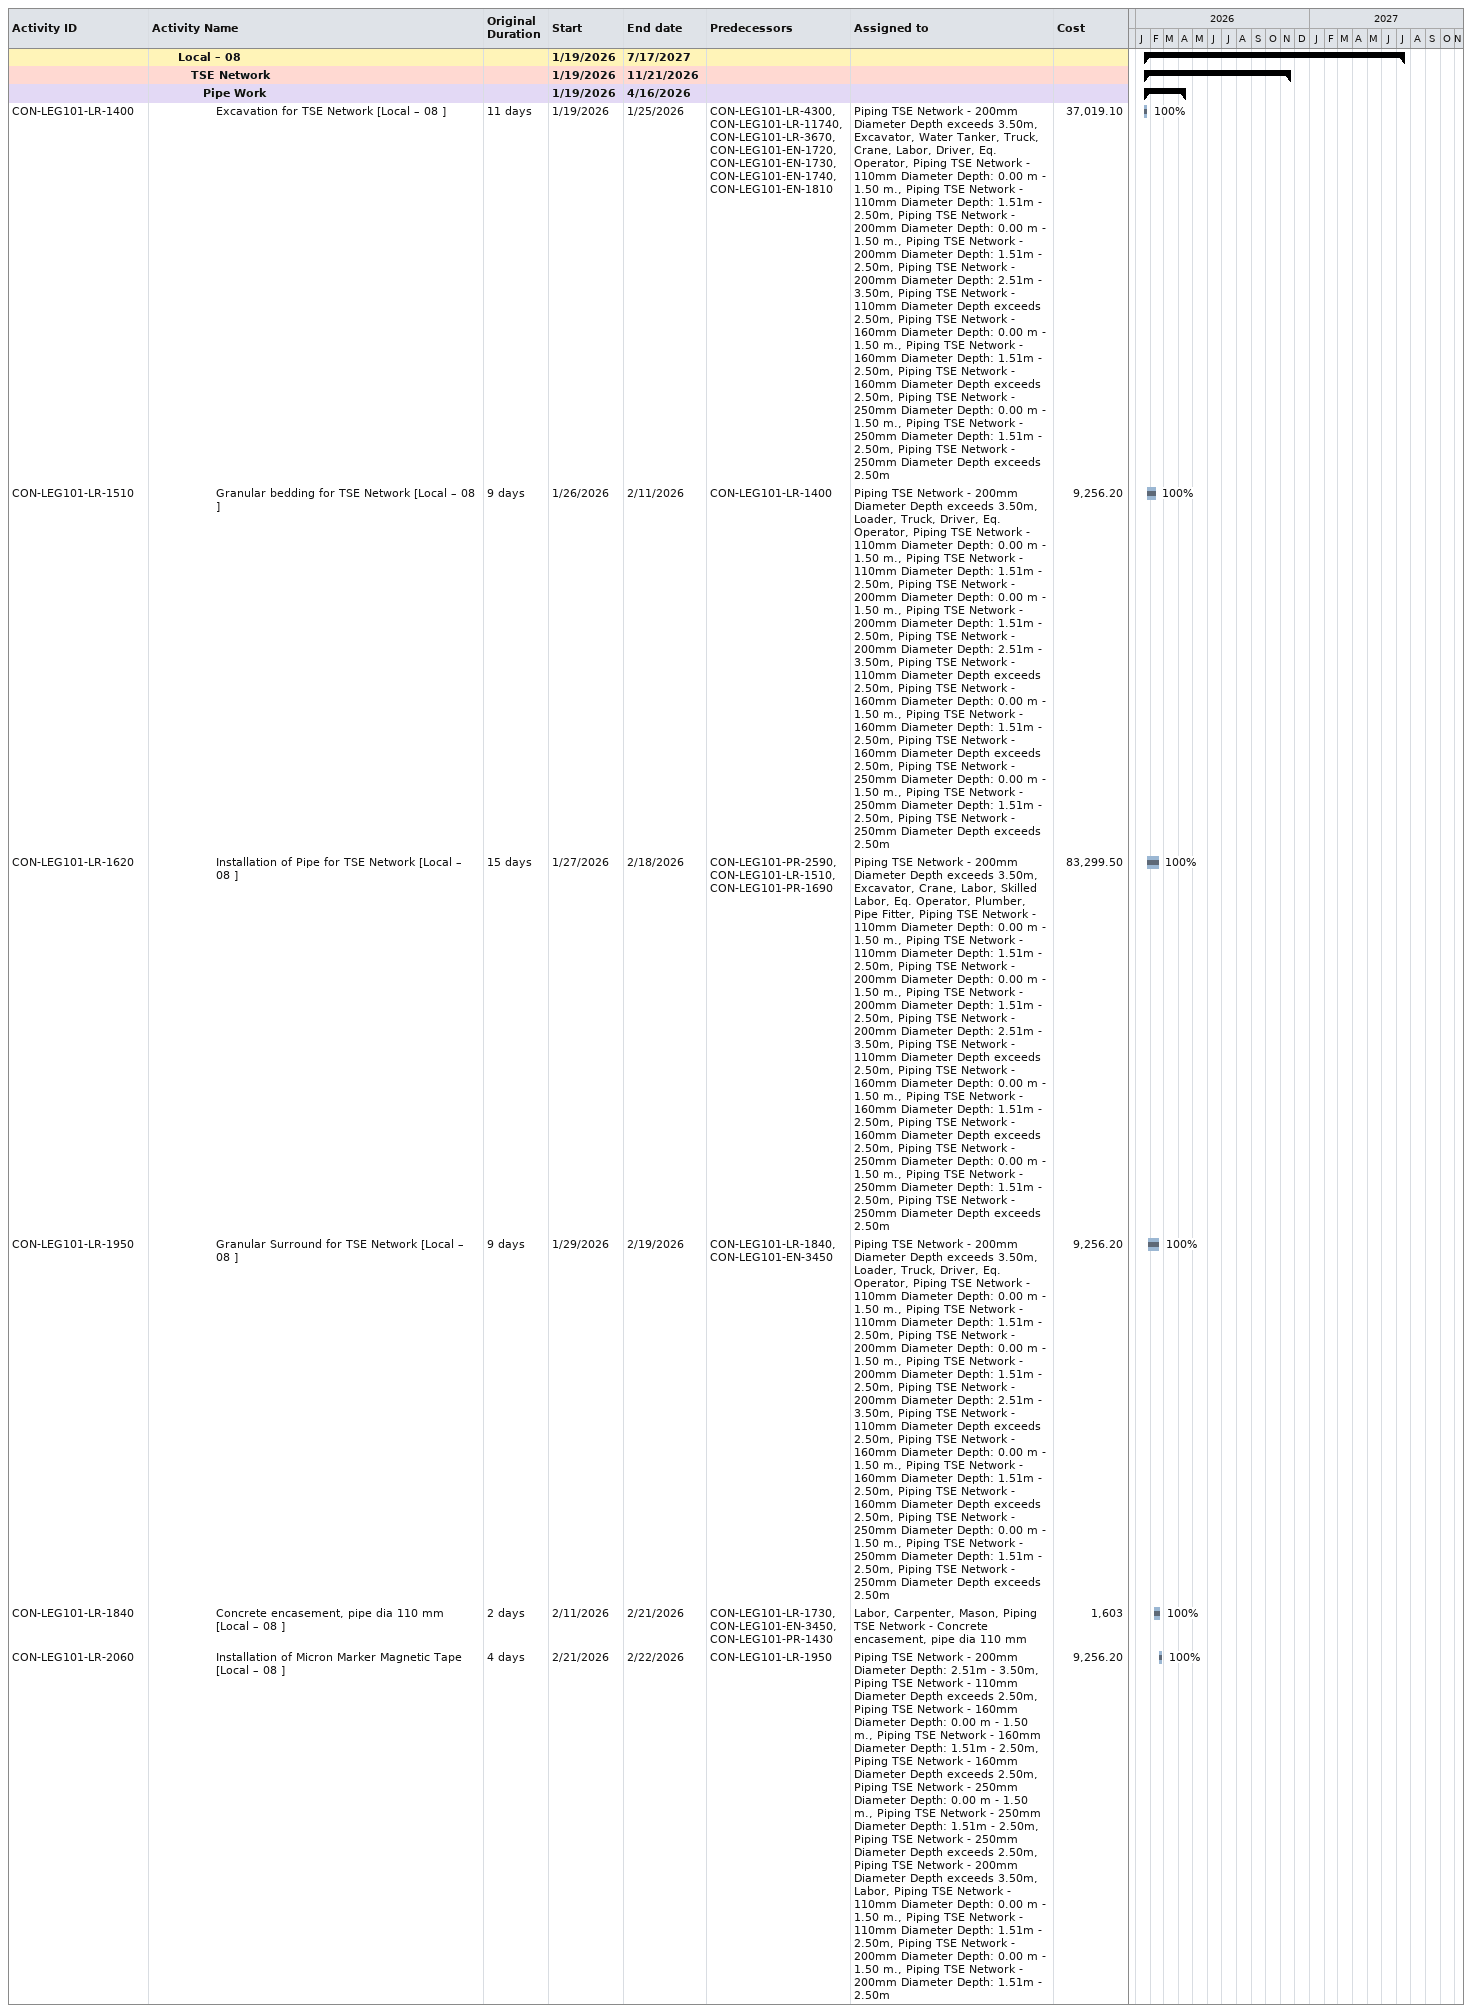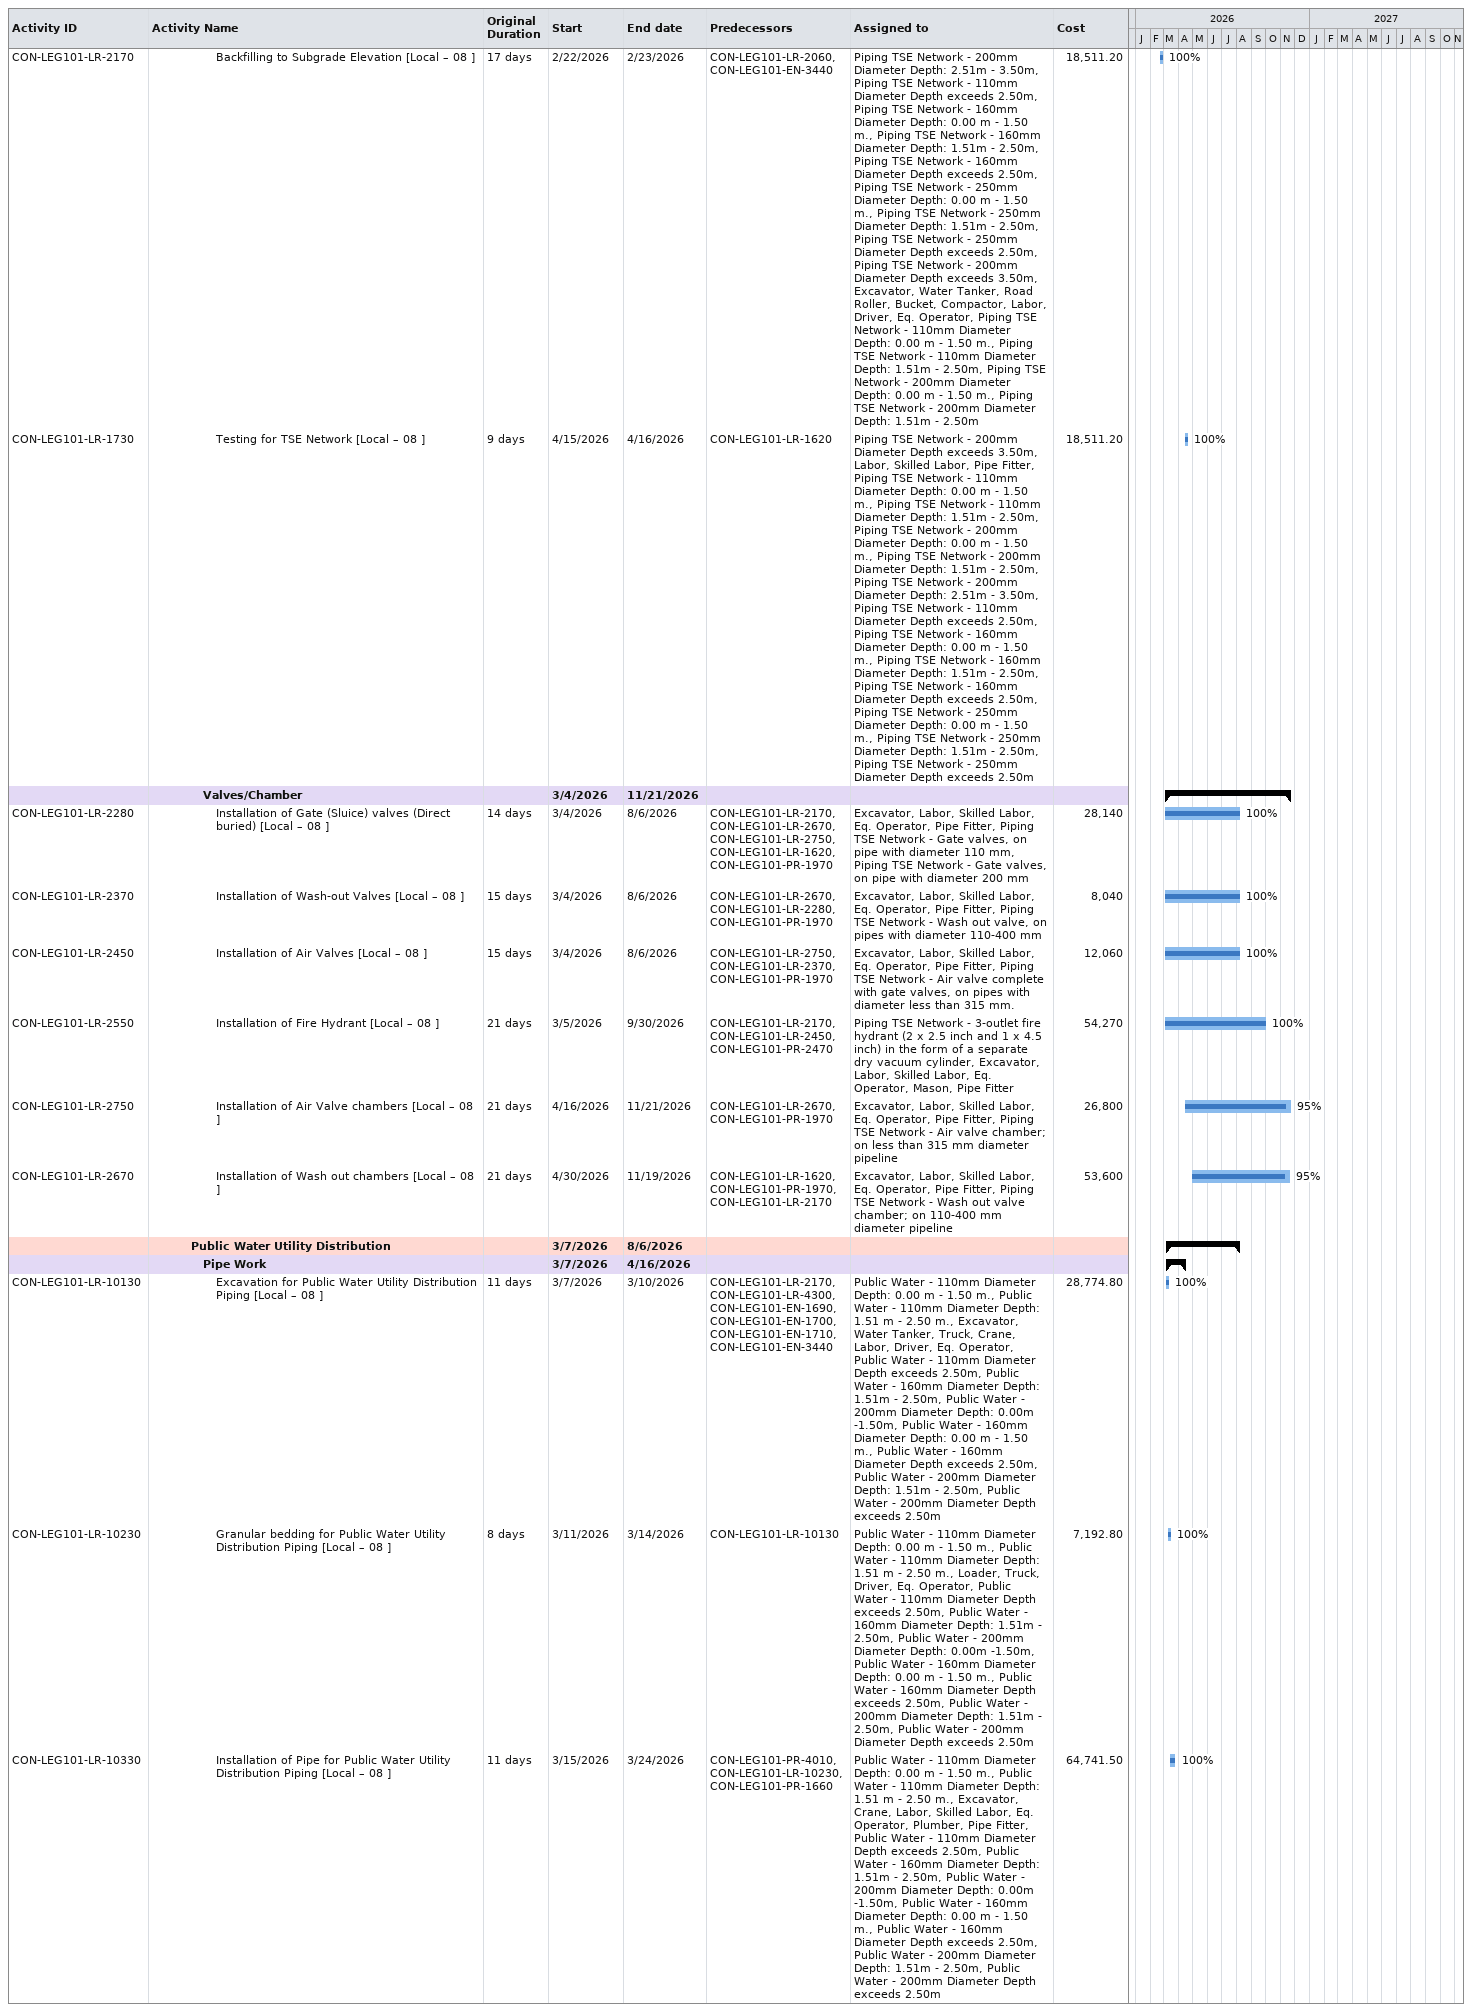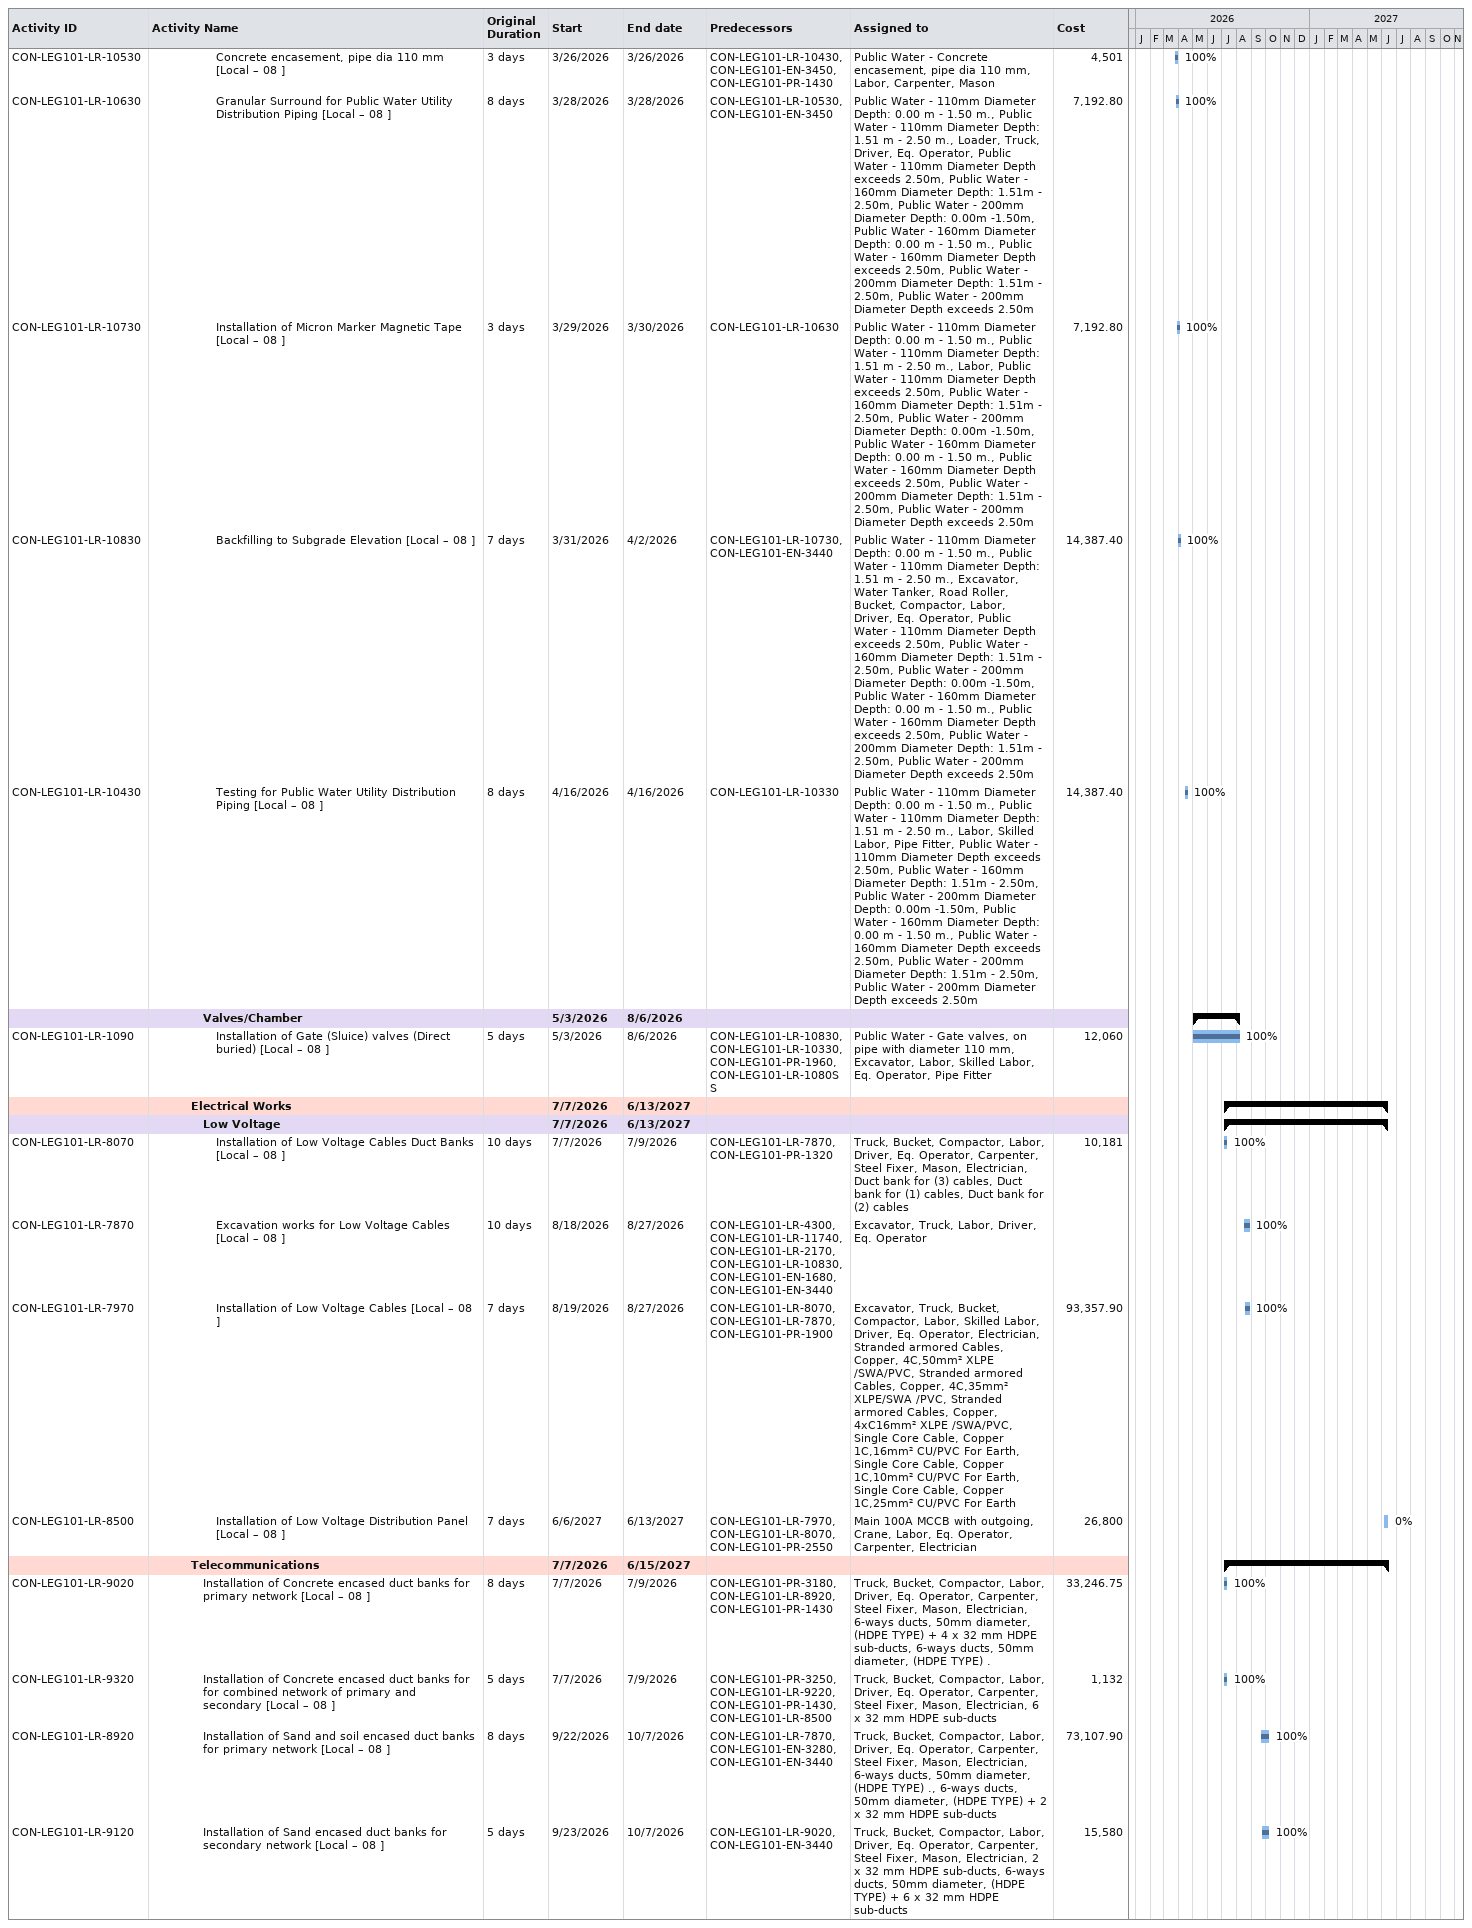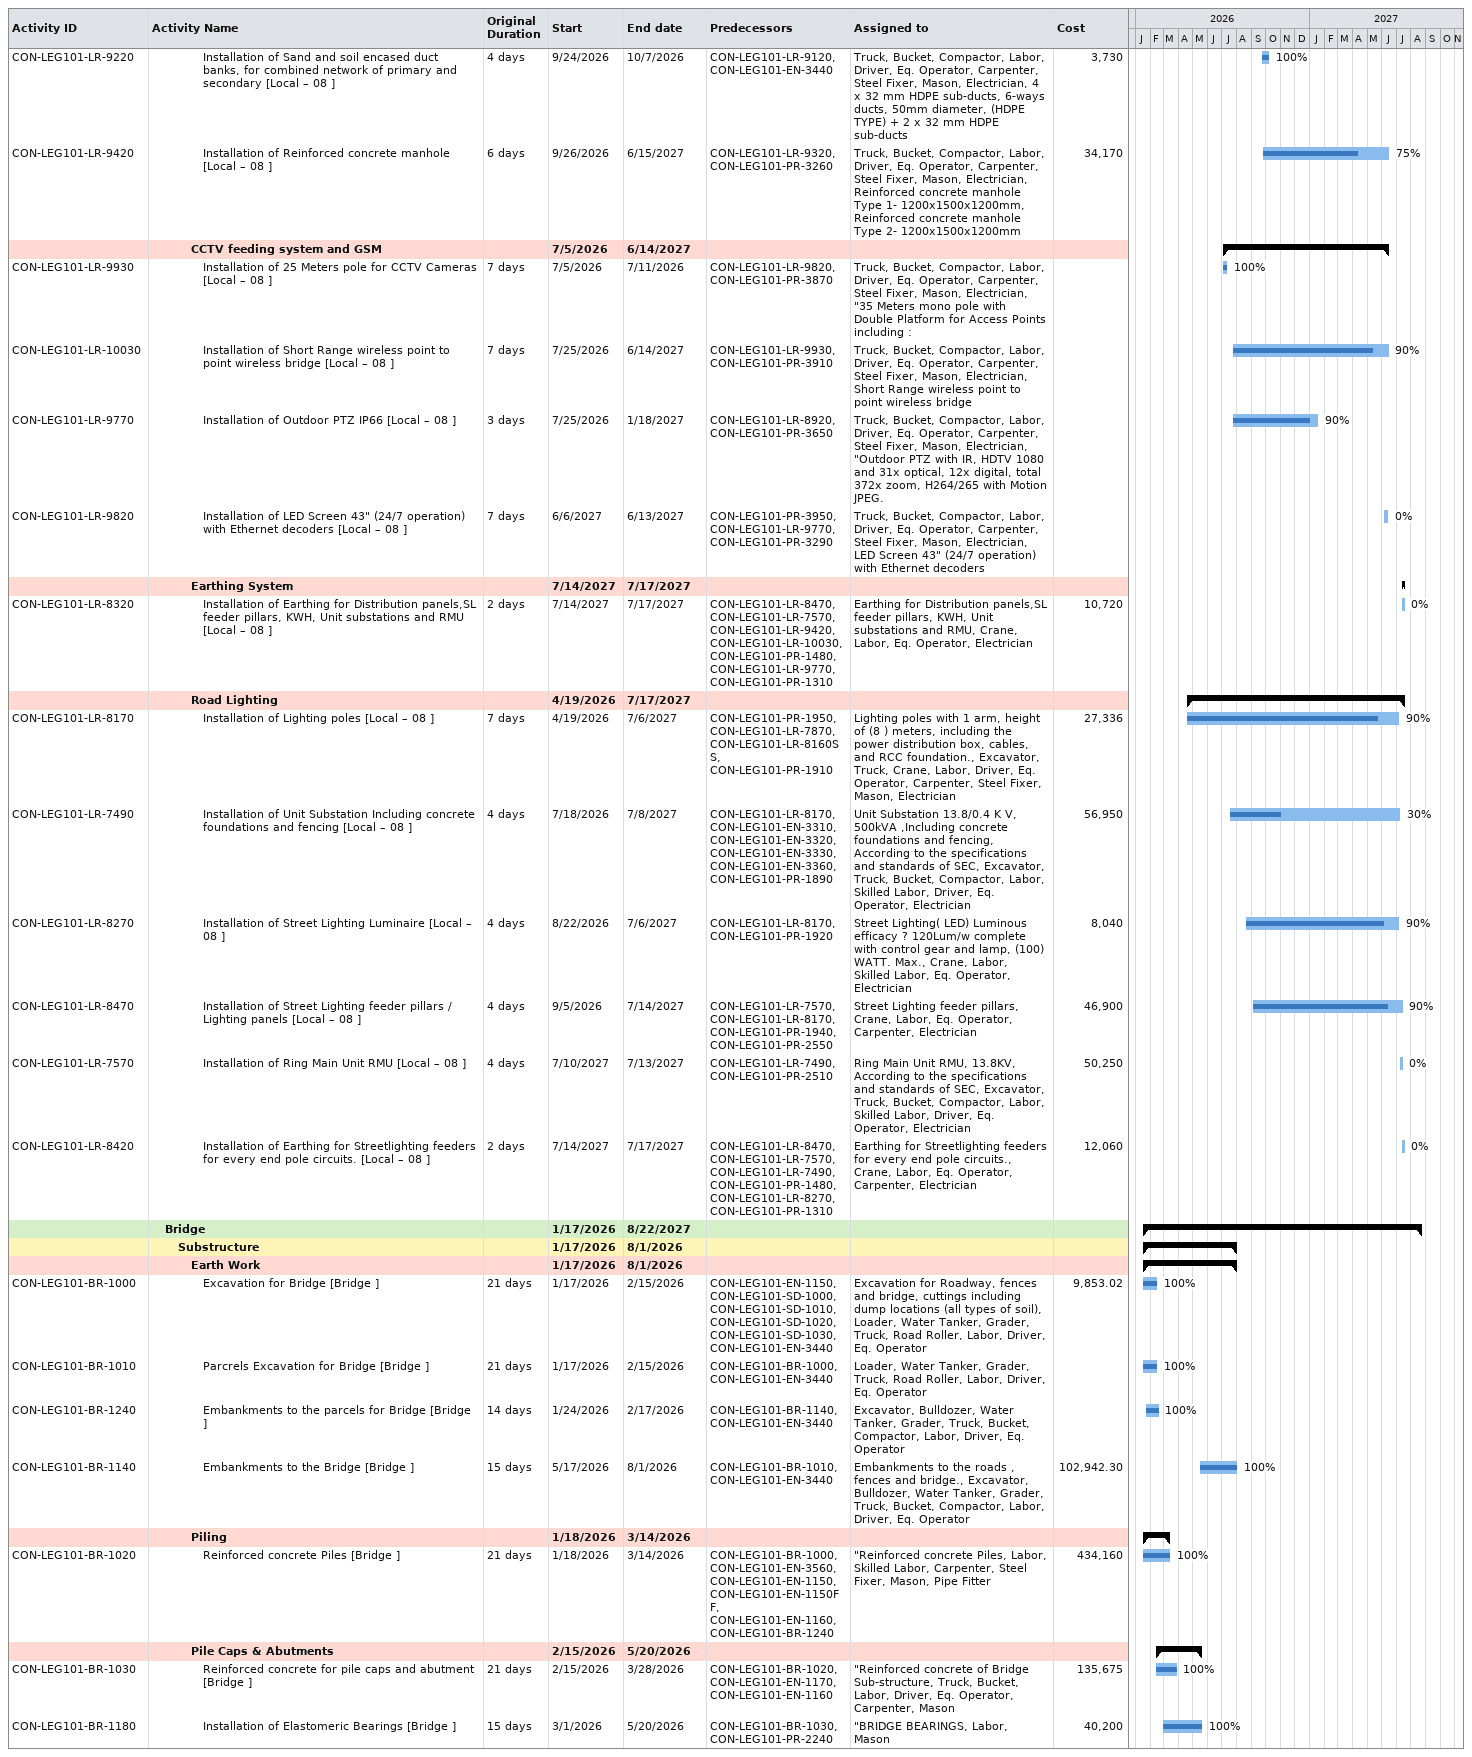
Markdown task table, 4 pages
| ID | Level | Task | Original duration | Start | Finish | Predecessors | Resources | % complete | Cost |
|---|---|---|---|---|---|---|---|---|---|
|  | 3 | **Local – 08** |  | 2026-01-19 | 2027-07-17 |  |  |  |  |
|  | 4 | **TSE Network** |  | 2026-01-19 | 2026-11-21 |  |  |  |  |
|  | 5 | **Pipe Work** |  | 2026-01-19 | 2026-04-16 |  |  |  |  |
| CON-LEG101-LR-1400 | 6 | Excavation for TSE Network [Local – 08 ] | 11d | 2026-01-19 | 2026-01-25 | CON-LEG101-LR-4300, CON-LEG101-LR-11740, CON-LEG101-LR-3670, CON-LEG101-EN-1720, CON-LEG101-EN-1730, CON-LEG101-EN-1740, CON-LEG101-EN-1810 | Piping TSE Network - 200mm Diameter Depth exceeds 3.50m, Excavator, Water Tanker, Truck, Crane, Labor, Driver, Eq. Operator, Piping TSE Network - 110mm Diameter Depth: 0.00 m - 1.50 m., Piping TSE Network - 110mm Diameter Depth: 1.51m - 2.50m, Piping TSE Network - 200mm Diameter Depth: 0.00 m - 1.50 m., Piping TSE Network - 200mm Diameter Depth: 1.51m - 2.50m, Piping TSE Network - 200mm Diameter Depth: 2.51m - 3.50m, Piping TSE Network - 110mm Diameter Depth exceeds 2.50m, Piping TSE Network - 160mm Diameter Depth: 0.00 m - 1.50 m., Piping TSE Network - 160mm Diameter Depth: 1.51m - 2.50m, Piping TSE Network - 160mm Diameter Depth exceeds 2.50m, Piping TSE Network - 250mm Diameter Depth: 0.00 m - 1.50 m., Piping TSE Network - 250mm Diameter Depth: 1.51m - 2.50m, Piping TSE Network - 250mm Diameter Depth exceeds 2.50m | 100 | 37019.10 |
| CON-LEG101-LR-1510 | 6 | Granular bedding for TSE Network [Local – 08 ] | 9d | 2026-01-26 | 2026-02-11 | CON-LEG101-LR-1400 | Piping TSE Network - 200mm Diameter Depth exceeds 3.50m, Loader, Truck, Driver, Eq. Operator, Piping TSE Network - 110mm Diameter Depth: 0.00 m - 1.50 m., Piping TSE Network - 110mm Diameter Depth: 1.51m - 2.50m, Piping TSE Network - 200mm Diameter Depth: 0.00 m - 1.50 m., Piping TSE Network - 200mm Diameter Depth: 1.51m - 2.50m, Piping TSE Network - 200mm Diameter Depth: 2.51m - 3.50m, Piping TSE Network - 110mm Diameter Depth exceeds 2.50m, Piping TSE Network - 160mm Diameter Depth: 0.00 m - 1.50 m., Piping TSE Network - 160mm Diameter Depth: 1.51m - 2.50m, Piping TSE Network - 160mm Diameter Depth exceeds 2.50m, Piping TSE Network - 250mm Diameter Depth: 0.00 m - 1.50 m., Piping TSE Network - 250mm Diameter Depth: 1.51m - 2.50m, Piping TSE Network - 250mm Diameter Depth exceeds 2.50m | 100 | 9256.20 |
| CON-LEG101-LR-1620 | 6 | Installation of Pipe for TSE Network [Local – 08 ] | 15d | 2026-01-27 | 2026-02-18 | CON-LEG101-PR-2590, CON-LEG101-LR-1510, CON-LEG101-PR-1690 | Piping TSE Network - 200mm Diameter Depth exceeds 3.50m, Excavator, Crane, Labor, Skilled Labor, Eq. Operator, Plumber, Pipe Fitter, Piping TSE Network - 110mm Diameter Depth: 0.00 m - 1.50 m., Piping TSE Network - 110mm Diameter Depth: 1.51m - 2.50m, Piping TSE Network - 200mm Diameter Depth: 0.00 m - 1.50 m., Piping TSE Network - 200mm Diameter Depth: 1.51m - 2.50m, Piping TSE Network - 200mm Diameter Depth: 2.51m - 3.50m, Piping TSE Network - 110mm Diameter Depth exceeds 2.50m, Piping TSE Network - 160mm Diameter Depth: 0.00 m - 1.50 m., Piping TSE Network - 160mm Diameter Depth: 1.51m - 2.50m, Piping TSE Network - 160mm Diameter Depth exceeds 2.50m, Piping TSE Network - 250mm Diameter Depth: 0.00 m - 1.50 m., Piping TSE Network - 250mm Diameter Depth: 1.51m - 2.50m, Piping TSE Network - 250mm Diameter Depth exceeds 2.50m | 100 | 83299.50 |
| CON-LEG101-LR-1950 | 6 | Granular Surround for TSE Network [Local – 08 ] | 9d | 2026-01-29 | 2026-02-19 | CON-LEG101-LR-1840, CON-LEG101-EN-3450 | Piping TSE Network - 200mm Diameter Depth exceeds 3.50m, Loader, Truck, Driver, Eq. Operator, Piping TSE Network - 110mm Diameter Depth: 0.00 m - 1.50 m., Piping TSE Network - 110mm Diameter Depth: 1.51m - 2.50m, Piping TSE Network - 200mm Diameter Depth: 0.00 m - 1.50 m., Piping TSE Network - 200mm Diameter Depth: 1.51m - 2.50m, Piping TSE Network - 200mm Diameter Depth: 2.51m - 3.50m, Piping TSE Network - 110mm Diameter Depth exceeds 2.50m, Piping TSE Network - 160mm Diameter Depth: 0.00 m - 1.50 m., Piping TSE Network - 160mm Diameter Depth: 1.51m - 2.50m, Piping TSE Network - 160mm Diameter Depth exceeds 2.50m, Piping TSE Network - 250mm Diameter Depth: 0.00 m - 1.50 m., Piping TSE Network - 250mm Diameter Depth: 1.51m - 2.50m, Piping TSE Network - 250mm Diameter Depth exceeds 2.50m | 100 | 9256.20 |
| CON-LEG101-LR-1840 | 6 | Concrete encasement, pipe dia 110 mm [Local – 08 ] | 2d | 2026-02-11 | 2026-02-21 | CON-LEG101-LR-1730, CON-LEG101-EN-3450, CON-LEG101-PR-1430 | Labor, Carpenter, Mason, Piping TSE Network - Concrete encasement, pipe dia 110 mm | 100 | 1603 |
| CON-LEG101-LR-2060 | 6 | Installation of Micron Marker Magnetic Tape [Local – 08 ] | 4d | 2026-02-21 | 2026-02-22 | CON-LEG101-LR-1950 | Piping TSE Network - 200mm Diameter Depth: 2.51m - 3.50m, Piping TSE Network - 110mm Diameter Depth exceeds 2.50m, Piping TSE Network - 160mm Diameter Depth: 0.00 m - 1.50 m., Piping TSE Network - 160mm Diameter Depth: 1.51m - 2.50m, Piping TSE Network - 160mm Diameter Depth exceeds 2.50m, Piping TSE Network - 250mm Diameter Depth: 0.00 m - 1.50 m., Piping TSE Network - 250mm Diameter Depth: 1.51m - 2.50m, Piping TSE Network - 250mm Diameter Depth exceeds 2.50m, Piping TSE Network - 200mm Diameter Depth exceeds 3.50m, Labor, Piping TSE Network - 110mm Diameter Depth: 0.00 m - 1.50 m., Piping TSE Network - 110mm Diameter Depth: 1.51m - 2.50m, Piping TSE Network - 200mm Diameter Depth: 0.00 m - 1.50 m., Piping TSE Network - 200mm Diameter Depth: 1.51m - 2.50m | 100 | 9256.20 |
| CON-LEG101-LR-2170 | 6 | Backfilling to Subgrade Elevation [Local – 08 ] | 17d | 2026-02-22 | 2026-02-23 | CON-LEG101-LR-2060, CON-LEG101-EN-3440 | Piping TSE Network - 200mm Diameter Depth: 2.51m - 3.50m, Piping TSE Network - 110mm Diameter Depth exceeds 2.50m, Piping TSE Network - 160mm Diameter Depth: 0.00 m - 1.50 m., Piping TSE Network - 160mm Diameter Depth: 1.51m - 2.50m, Piping TSE Network - 160mm Diameter Depth exceeds 2.50m, Piping TSE Network - 250mm Diameter Depth: 0.00 m - 1.50 m., Piping TSE Network - 250mm Diameter Depth: 1.51m - 2.50m, Piping TSE Network - 250mm Diameter Depth exceeds 2.50m, Piping TSE Network - 200mm Diameter Depth exceeds 3.50m, Excavator, Water Tanker, Road Roller, Bucket, Compactor, Labor, Driver, Eq. Operator, Piping TSE Network - 110mm Diameter Depth: 0.00 m - 1.50 m., Piping TSE Network - 110mm Diameter Depth: 1.51m - 2.50m, Piping TSE Network - 200mm Diameter Depth: 0.00 m - 1.50 m., Piping TSE Network - 200mm Diameter Depth: 1.51m - 2.50m | 100 | 18511.20 |
| CON-LEG101-LR-1730 | 6 | Testing for TSE Network [Local – 08 ] | 9d | 2026-04-15 | 2026-04-16 | CON-LEG101-LR-1620 | Piping TSE Network - 200mm Diameter Depth exceeds 3.50m, Labor, Skilled Labor, Pipe Fitter, Piping TSE Network - 110mm Diameter Depth: 0.00 m - 1.50 m., Piping TSE Network - 110mm Diameter Depth: 1.51m - 2.50m, Piping TSE Network - 200mm Diameter Depth: 0.00 m - 1.50 m., Piping TSE Network - 200mm Diameter Depth: 1.51m - 2.50m, Piping TSE Network - 200mm Diameter Depth: 2.51m - 3.50m, Piping TSE Network - 110mm Diameter Depth exceeds 2.50m, Piping TSE Network - 160mm Diameter Depth: 0.00 m - 1.50 m., Piping TSE Network - 160mm Diameter Depth: 1.51m - 2.50m, Piping TSE Network - 160mm Diameter Depth exceeds 2.50m, Piping TSE Network - 250mm Diameter Depth: 0.00 m - 1.50 m., Piping TSE Network - 250mm Diameter Depth: 1.51m - 2.50m, Piping TSE Network - 250mm Diameter Depth exceeds 2.50m | 100 | 18511.20 |
|  | 5 | **Valves/Chamber** |  | 2026-03-04 | 2026-11-21 |  |  |  |  |
| CON-LEG101-LR-2280 | 6 | Installation of Gate (Sluice) valves (Direct buried) [Local – 08 ] | 14d | 2026-03-04 | 2026-08-06 | CON-LEG101-LR-2170, CON-LEG101-LR-2670, CON-LEG101-LR-2750, CON-LEG101-LR-1620, CON-LEG101-PR-1970 | Excavator, Labor, Skilled Labor, Eq. Operator, Pipe Fitter, Piping TSE Network - Gate valves, on pipe with diameter 110 mm, Piping TSE Network - Gate valves, on pipe with diameter 200 mm | 100 | 28140 |
| CON-LEG101-LR-2370 | 6 | Installation of Wash-out Valves [Local – 08 ] | 15d | 2026-03-04 | 2026-08-06 | CON-LEG101-LR-2670, CON-LEG101-LR-2280, CON-LEG101-PR-1970 | Excavator, Labor, Skilled Labor, Eq. Operator, Pipe Fitter, Piping TSE Network - Wash out valve, on pipes with diameter 110-400 mm | 100 | 8040 |
| CON-LEG101-LR-2450 | 6 | Installation of Air Valves [Local – 08 ] | 15d | 2026-03-04 | 2026-08-06 | CON-LEG101-LR-2750, CON-LEG101-LR-2370, CON-LEG101-PR-1970 | Excavator, Labor, Skilled Labor, Eq. Operator, Pipe Fitter, Piping TSE Network - Air valve complete with gate valves, on pipes with diameter less than 315 mm. | 100 | 12060 |
| CON-LEG101-LR-2550 | 6 | Installation of Fire Hydrant [Local – 08 ] | 21d | 2026-03-05 | 2026-09-30 | CON-LEG101-LR-2170, CON-LEG101-LR-2450, CON-LEG101-PR-2470 | Piping TSE Network - 3-outlet fire hydrant (2 x 2.5 inch and 1 x 4.5 inch) in the form of a separate dry vacuum cylinder, Excavator, Labor, Skilled Labor, Eq. Operator, Mason, Pipe Fitter | 100 | 54270 |
| CON-LEG101-LR-2750 | 6 | Installation of Air Valve chambers [Local – 08 ] | 21d | 2026-04-16 | 2026-11-21 | CON-LEG101-LR-2670, CON-LEG101-PR-1970 | Excavator, Labor, Skilled Labor, Eq. Operator, Pipe Fitter, Piping TSE Network - Air valve chamber; on less than 315 mm diameter pipeline | 95 | 26800 |
| CON-LEG101-LR-2670 | 6 | Installation of Wash out chambers [Local – 08 ] | 21d | 2026-04-30 | 2026-11-19 | CON-LEG101-LR-1620, CON-LEG101-PR-1970, CON-LEG101-LR-2170 | Excavator, Labor, Skilled Labor, Eq. Operator, Pipe Fitter, Piping TSE Network - Wash out valve chamber; on 110-400 mm diameter pipeline | 95 | 53600 |
|  | 4 | **Public Water Utility Distribution** |  | 2026-03-07 | 2026-08-06 |  |  |  |  |
|  | 5 | **Pipe Work** |  | 2026-03-07 | 2026-04-16 |  |  |  |  |
| CON-LEG101-LR-10130 | 6 | Excavation for Public Water Utility Distribution Piping [Local – 08 ] | 11d | 2026-03-07 | 2026-03-10 | CON-LEG101-LR-2170, CON-LEG101-LR-4300, CON-LEG101-EN-1690, CON-LEG101-EN-1700, CON-LEG101-EN-1710, CON-LEG101-EN-3440 | Public Water - 110mm Diameter Depth: 0.00 m - 1.50 m., Public Water - 110mm Diameter Depth: 1.51 m - 2.50 m., Excavator, Water Tanker, Truck, Crane, Labor, Driver, Eq. Operator, Public Water - 110mm Diameter Depth exceeds 2.50m, Public Water - 160mm Diameter Depth: 1.51m - 2.50m, Public Water - 200mm Diameter Depth: 0.00m -1.50m, Public Water - 160mm Diameter Depth: 0.00 m - 1.50 m., Public Water - 160mm Diameter Depth exceeds 2.50m, Public Water - 200mm Diameter Depth: 1.51m - 2.50m, Public Water - 200mm Diameter Depth exceeds 2.50m | 100 | 28774.80 |
| CON-LEG101-LR-10230 | 6 | Granular bedding for Public Water Utility Distribution Piping [Local – 08 ] | 8d | 2026-03-11 | 2026-03-14 | CON-LEG101-LR-10130 | Public Water - 110mm Diameter Depth: 0.00 m - 1.50 m., Public Water - 110mm Diameter Depth: 1.51 m - 2.50 m., Loader, Truck, Driver, Eq. Operator, Public Water - 110mm Diameter Depth exceeds 2.50m, Public Water - 160mm Diameter Depth: 1.51m - 2.50m, Public Water - 200mm Diameter Depth: 0.00m -1.50m, Public Water - 160mm Diameter Depth: 0.00 m - 1.50 m., Public Water - 160mm Diameter Depth exceeds 2.50m, Public Water - 200mm Diameter Depth: 1.51m - 2.50m, Public Water - 200mm Diameter Depth exceeds 2.50m | 100 | 7192.80 |
| CON-LEG101-LR-10330 | 6 | Installation of Pipe for Public Water Utility Distribution Piping [Local – 08 ] | 11d | 2026-03-15 | 2026-03-24 | CON-LEG101-PR-4010, CON-LEG101-LR-10230, CON-LEG101-PR-1660 | Public Water - 110mm Diameter Depth: 0.00 m - 1.50 m., Public Water - 110mm Diameter Depth: 1.51 m - 2.50 m., Excavator, Crane, Labor, Skilled Labor, Eq. Operator, Plumber, Pipe Fitter, Public Water - 110mm Diameter Depth exceeds 2.50m, Public Water - 160mm Diameter Depth: 1.51m - 2.50m, Public Water - 200mm Diameter Depth: 0.00m -1.50m, Public Water - 160mm Diameter Depth: 0.00 m - 1.50 m., Public Water - 160mm Diameter Depth exceeds 2.50m, Public Water - 200mm Diameter Depth: 1.51m - 2.50m, Public Water - 200mm Diameter Depth exceeds 2.50m | 100 | 64741.50 |
| CON-LEG101-LR-10530 | 6 | Concrete encasement, pipe dia 110 mm [Local – 08 ] | 3d | 2026-03-26 | 2026-03-26 | CON-LEG101-LR-10430, CON-LEG101-EN-3450, CON-LEG101-PR-1430 | Public Water - Concrete encasement, pipe dia 110 mm, Labor, Carpenter, Mason | 100 | 4501 |
| CON-LEG101-LR-10630 | 6 | Granular Surround for Public Water Utility Distribution Piping [Local – 08 ] | 8d | 2026-03-28 | 2026-03-28 | CON-LEG101-LR-10530, CON-LEG101-EN-3450 | Public Water - 110mm Diameter Depth: 0.00 m - 1.50 m., Public Water - 110mm Diameter Depth: 1.51 m - 2.50 m., Loader, Truck, Driver, Eq. Operator, Public Water - 110mm Diameter Depth exceeds 2.50m, Public Water - 160mm Diameter Depth: 1.51m - 2.50m, Public Water - 200mm Diameter Depth: 0.00m -1.50m, Public Water - 160mm Diameter Depth: 0.00 m - 1.50 m., Public Water - 160mm Diameter Depth exceeds 2.50m, Public Water - 200mm Diameter Depth: 1.51m - 2.50m, Public Water - 200mm Diameter Depth exceeds 2.50m | 100 | 7192.80 |
| CON-LEG101-LR-10730 | 6 | Installation of Micron Marker Magnetic Tape [Local – 08 ] | 3d | 2026-03-29 | 2026-03-30 | CON-LEG101-LR-10630 | Public Water - 110mm Diameter Depth: 0.00 m - 1.50 m., Public Water - 110mm Diameter Depth: 1.51 m - 2.50 m., Labor, Public Water - 110mm Diameter Depth exceeds 2.50m, Public Water - 160mm Diameter Depth: 1.51m - 2.50m, Public Water - 200mm Diameter Depth: 0.00m -1.50m, Public Water - 160mm Diameter Depth: 0.00 m - 1.50 m., Public Water - 160mm Diameter Depth exceeds 2.50m, Public Water - 200mm Diameter Depth: 1.51m - 2.50m, Public Water - 200mm Diameter Depth exceeds 2.50m | 100 | 7192.80 |
| CON-LEG101-LR-10830 | 6 | Backfilling to Subgrade Elevation [Local – 08 ] | 7d | 2026-03-31 | 2026-04-02 | CON-LEG101-LR-10730, CON-LEG101-EN-3440 | Public Water - 110mm Diameter Depth: 0.00 m - 1.50 m., Public Water - 110mm Diameter Depth: 1.51 m - 2.50 m., Excavator, Water Tanker, Road Roller, Bucket, Compactor, Labor, Driver, Eq. Operator, Public Water - 110mm Diameter Depth exceeds 2.50m, Public Water - 160mm Diameter Depth: 1.51m - 2.50m, Public Water - 200mm Diameter Depth: 0.00m -1.50m, Public Water - 160mm Diameter Depth: 0.00 m - 1.50 m., Public Water - 160mm Diameter Depth exceeds 2.50m, Public Water - 200mm Diameter Depth: 1.51m - 2.50m, Public Water - 200mm Diameter Depth exceeds 2.50m | 100 | 14387.40 |
| CON-LEG101-LR-10430 | 6 | Testing for Public Water Utility Distribution Piping [Local – 08 ] | 8d | 2026-04-16 | 2026-04-16 | CON-LEG101-LR-10330 | Public Water - 110mm Diameter Depth: 0.00 m - 1.50 m., Public Water - 110mm Diameter Depth: 1.51 m - 2.50 m., Labor, Skilled Labor, Pipe Fitter, Public Water - 110mm Diameter Depth exceeds 2.50m, Public Water - 160mm Diameter Depth: 1.51m - 2.50m, Public Water - 200mm Diameter Depth: 0.00m -1.50m, Public Water - 160mm Diameter Depth: 0.00 m - 1.50 m., Public Water - 160mm Diameter Depth exceeds 2.50m, Public Water - 200mm Diameter Depth: 1.51m - 2.50m, Public Water - 200mm Diameter Depth exceeds 2.50m | 100 | 14387.40 |
|  | 5 | **Valves/Chamber** |  | 2026-05-03 | 2026-08-06 |  |  |  |  |
| CON-LEG101-LR-1090 | 6 | Installation of Gate (Sluice) valves (Direct buried) [Local – 08 ] | 5d | 2026-05-03 | 2026-08-06 | CON-LEG101-LR-10830, CON-LEG101-LR-10330, CON-LEG101-PR-1960, CON-LEG101-LR-1080SS | Public Water - Gate valves, on pipe with diameter 110 mm, Excavator, Labor, Skilled Labor, Eq. Operator, Pipe Fitter | 100 | 12060 |
|  | 4 | **Electrical Works** |  | 2026-07-07 | 2027-06-13 |  |  |  |  |
|  | 5 | **Low Voltage** |  | 2026-07-07 | 2027-06-13 |  |  |  |  |
| CON-LEG101-LR-8070 | 6 | Installation of Low Voltage Cables Duct Banks [Local – 08 ] | 10d | 2026-07-07 | 2026-07-09 | CON-LEG101-LR-7870, CON-LEG101-PR-1320 | Truck, Bucket, Compactor, Labor, Driver, Eq. Operator, Carpenter, Steel Fixer, Mason, Electrician, Duct bank for (3) cables, Duct bank for (1) cables, Duct bank for (2) cables | 100 | 10181 |
| CON-LEG101-LR-7870 | 6 | Excavation works for Low Voltage Cables [Local – 08 ] | 10d | 2026-08-18 | 2026-08-27 | CON-LEG101-LR-4300, CON-LEG101-LR-11740, CON-LEG101-LR-2170, CON-LEG101-LR-10830, CON-LEG101-EN-1680, CON-LEG101-EN-3440 | Excavator, Truck, Labor, Driver, Eq. Operator | 100 |  |
| CON-LEG101-LR-7970 | 6 | Installation of Low Voltage Cables [Local – 08 ] | 7d | 2026-08-19 | 2026-08-27 | CON-LEG101-LR-8070, CON-LEG101-LR-7870, CON-LEG101-PR-1900 | Excavator, Truck, Bucket, Compactor, Labor, Skilled Labor, Driver, Eq. Operator, Electrician, Stranded armored Cables, Copper, 4C,50mm² XLPE /SWA/PVC, Stranded armored Cables, Copper, 4C,35mm² XLPE/SWA /PVC, Stranded armored Cables, Copper, 4xC16mm² XLPE /SWA/PVC, Single Core Cable, Copper 1C,16mm² CU/PVC For Earth, Single Core Cable, Copper 1C,10mm² CU/PVC For Earth, Single Core Cable, Copper 1C,25mm² CU/PVC For Earth | 100 | 93357.90 |
| CON-LEG101-LR-8500 | 6 | Installation of Low Voltage Distribution Panel [Local – 08 ] | 7d | 2027-06-06 | 2027-06-13 | CON-LEG101-LR-7970, CON-LEG101-LR-8070, CON-LEG101-PR-2550 | Main 100A MCCB with outgoing, Crane, Labor, Eq. Operator, Carpenter, Electrician | 0 | 26800 |
|  | 4 | **Telecommunications** |  | 2026-07-07 | 2027-06-15 |  |  |  |  |
| CON-LEG101-LR-9020 | 5 | Installation of Concrete encased duct banks for primary network [Local – 08 ] | 8d | 2026-07-07 | 2026-07-09 | CON-LEG101-PR-3180, CON-LEG101-LR-8920, CON-LEG101-PR-1430 | Truck, Bucket, Compactor, Labor, Driver, Eq. Operator, Carpenter, Steel Fixer, Mason, Electrician, 6-ways ducts, 50mm diameter, (HDPE TYPE) + 4 x 32 mm HDPE sub-ducts, 6-ways ducts, 50mm diameter, (HDPE TYPE) . | 100 | 33246.75 |
| CON-LEG101-LR-9320 | 5 | Installation of Concrete encased duct banks for for combined network of primary and secondary [Local – 08 ] | 5d | 2026-07-07 | 2026-07-09 | CON-LEG101-PR-3250, CON-LEG101-LR-9220, CON-LEG101-PR-1430, CON-LEG101-LR-8500 | Truck, Bucket, Compactor, Labor, Driver, Eq. Operator, Carpenter, Steel Fixer, Mason, Electrician, 6 x 32 mm HDPE sub-ducts | 100 | 1132 |
| CON-LEG101-LR-8920 | 5 | Installation of Sand and soil encased duct banks for primary network [Local – 08 ] | 8d | 2026-09-22 | 2026-10-07 | CON-LEG101-LR-7870, CON-LEG101-EN-3280, CON-LEG101-EN-3440 | Truck, Bucket, Compactor, Labor, Driver, Eq. Operator, Carpenter, Steel Fixer, Mason, Electrician, 6-ways ducts, 50mm diameter, (HDPE TYPE) ., 6-ways ducts, 50mm diameter, (HDPE TYPE) + 2 x 32 mm HDPE sub-ducts | 100 | 73107.90 |
| CON-LEG101-LR-9120 | 5 | Installation of Sand encased duct banks for secondary network [Local – 08 ] | 5d | 2026-09-23 | 2026-10-07 | CON-LEG101-LR-9020, CON-LEG101-EN-3440 | Truck, Bucket, Compactor, Labor, Driver, Eq. Operator, Carpenter, Steel Fixer, Mason, Electrician, 2 x 32 mm HDPE sub-ducts, 6-ways ducts, 50mm diameter, (HDPE TYPE) + 6 x 32 mm HDPE sub-ducts | 100 | 15580 |
| CON-LEG101-LR-9220 | 5 | Installation of Sand and soil encased duct banks, for combined network of primary and secondary [Local – 08 ] | 4d | 2026-09-24 | 2026-10-07 | CON-LEG101-LR-9120, CON-LEG101-EN-3440 | Truck, Bucket, Compactor, Labor, Driver, Eq. Operator, Carpenter, Steel Fixer, Mason, Electrician, 4 x 32 mm HDPE sub-ducts, 6-ways ducts, 50mm diameter, (HDPE TYPE) + 2 x 32 mm HDPE sub-ducts | 100 | 3730 |
| CON-LEG101-LR-9420 | 5 | Installation of Reinforced concrete manhole [Local – 08 ] | 6d | 2026-09-26 | 2027-06-15 | CON-LEG101-LR-9320, CON-LEG101-PR-3260 | Truck, Bucket, Compactor, Labor, Driver, Eq. Operator, Carpenter, Steel Fixer, Mason, Electrician, Reinforced concrete manhole Type 1- 1200x1500x1200mm, Reinforced concrete manhole Type 2- 1200x1500x1200mm | 75 | 34170 |
|  | 4 | **CCTV feeding system and GSM** |  | 2026-07-05 | 2027-06-14 |  |  |  |  |
| CON-LEG101-LR-9930 | 5 | Installation of 25 Meters pole for CCTV Cameras [Local – 08 ] | 7d | 2026-07-05 | 2026-07-11 | CON-LEG101-LR-9820, CON-LEG101-PR-3870 | Truck, Bucket, Compactor, Labor, Driver, Eq. Operator, Carpenter, Steel Fixer, Mason, Electrician, "35 Meters mono pole with Double Platform for Access Points including : | 100 |  |
| CON-LEG101-LR-10030 | 5 | Installation of Short Range wireless point to point wireless bridge [Local – 08 ] | 7d | 2026-07-25 | 2027-06-14 | CON-LEG101-LR-9930, CON-LEG101-PR-3910 | Truck, Bucket, Compactor, Labor, Driver, Eq. Operator, Carpenter, Steel Fixer, Mason, Electrician, Short Range wireless point to point wireless bridge | 90 |  |
| CON-LEG101-LR-9770 | 5 | Installation of Outdoor PTZ IP66 [Local – 08 ] | 3d | 2026-07-25 | 2027-01-18 | CON-LEG101-LR-8920, CON-LEG101-PR-3650 | Truck, Bucket, Compactor, Labor, Driver, Eq. Operator, Carpenter, Steel Fixer, Mason, Electrician, "Outdoor PTZ with IR, HDTV 1080 and 31x optical, 12x digital, total 372x zoom, H264/265 with Motion JPEG. | 90 |  |
| CON-LEG101-LR-9820 | 5 | Installation of LED Screen 43" (24/7 operation) with Ethernet decoders [Local – 08 ] | 7d | 2027-06-06 | 2027-06-13 | CON-LEG101-PR-3950, CON-LEG101-LR-9770, CON-LEG101-PR-3290 | Truck, Bucket, Compactor, Labor, Driver, Eq. Operator, Carpenter, Steel Fixer, Mason, Electrician, LED Screen 43" (24/7 operation) with Ethernet decoders | 0 |  |
|  | 4 | **Earthing System** |  | 2027-07-14 | 2027-07-17 |  |  |  |  |
| CON-LEG101-LR-8320 | 5 | Installation of Earthing for Distribution panels,SL feeder pillars, KWH, Unit substations and RMU [Local – 08 ] | 2d | 2027-07-14 | 2027-07-17 | CON-LEG101-LR-8470, CON-LEG101-LR-7570, CON-LEG101-LR-9420, CON-LEG101-LR-10030, CON-LEG101-PR-1480, CON-LEG101-LR-9770, CON-LEG101-PR-1310 | Earthing for Distribution panels,SL feeder pillars, KWH, Unit substations and RMU, Crane, Labor, Eq. Operator, Electrician | 0 | 10720 |
|  | 4 | **Road Lighting** |  | 2026-04-19 | 2027-07-17 |  |  |  |  |
| CON-LEG101-LR-8170 | 5 | Installation of Lighting poles [Local – 08 ] | 7d | 2026-04-19 | 2027-07-06 | CON-LEG101-PR-1950, CON-LEG101-LR-7870, CON-LEG101-LR-8160SS, CON-LEG101-PR-1910 | Lighting poles with 1 arm, height of (8 ) meters, including the power distribution box, cables, and RCC foundation., Excavator, Truck, Crane, Labor, Driver, Eq. Operator, Carpenter, Steel Fixer, Mason, Electrician | 90 | 27336 |
| CON-LEG101-LR-7490 | 5 | Installation of Unit Substation Including concrete foundations and fencing [Local – 08 ] | 4d | 2026-07-18 | 2027-07-08 | CON-LEG101-LR-8170, CON-LEG101-EN-3310, CON-LEG101-EN-3320, CON-LEG101-EN-3330, CON-LEG101-EN-3360, CON-LEG101-PR-1890 | Unit Substation 13.8/0.4 K V, 500kVA ,Including concrete foundations and fencing, According to the specifications and standards of SEC, Excavator, Truck, Bucket, Compactor, Labor, Skilled Labor, Driver, Eq. Operator, Electrician | 30 | 56950 |
| CON-LEG101-LR-8270 | 5 | Installation of Street Lighting Luminaire [Local – 08 ] | 4d | 2026-08-22 | 2027-07-06 | CON-LEG101-LR-8170, CON-LEG101-PR-1920 | Street Lighting( LED) Luminous efficacy ? 120Lum/w complete with control gear and lamp, (100) WATT. Max., Crane, Labor, Skilled Labor, Eq. Operator, Electrician | 90 | 8040 |
| CON-LEG101-LR-8470 | 5 | Installation of Street Lighting feeder pillars / Lighting panels [Local – 08 ] | 4d | 2026-09-05 | 2027-07-14 | CON-LEG101-LR-7570, CON-LEG101-LR-8170, CON-LEG101-PR-1940, CON-LEG101-PR-2550 | Street Lighting feeder pillars, Crane, Labor, Eq. Operator, Carpenter, Electrician | 90 | 46900 |
| CON-LEG101-LR-7570 | 5 | Installation of Ring Main Unit RMU [Local – 08 ] | 4d | 2027-07-10 | 2027-07-13 | CON-LEG101-LR-7490, CON-LEG101-PR-2510 | Ring Main Unit RMU, 13.8KV, According to the specifications and standards of SEC, Excavator, Truck, Bucket, Compactor, Labor, Skilled Labor, Driver, Eq. Operator, Electrician | 0 | 50250 |
| CON-LEG101-LR-8420 | 5 | Installation of Earthing for Streetlighting feeders for every end pole circuits. [Local – 08 ] | 2d | 2027-07-14 | 2027-07-17 | CON-LEG101-LR-8470, CON-LEG101-LR-7570, CON-LEG101-LR-7490, CON-LEG101-PR-1480, CON-LEG101-LR-8270, CON-LEG101-PR-1310 | Earthing for Streetlighting feeders for every end pole circuits., Crane, Labor, Eq. Operator, Carpenter, Electrician | 0 | 12060 |
|  | 2 | **Bridge** |  | 2026-01-17 | 2027-08-22 |  |  |  |  |
|  | 3 | **Substructure** |  | 2026-01-17 | 2026-08-01 |  |  |  |  |
|  | 4 | **Earth Work** |  | 2026-01-17 | 2026-08-01 |  |  |  |  |
| CON-LEG101-BR-1000 | 5 | Excavation for Bridge [Bridge ] | 21d | 2026-01-17 | 2026-02-15 | CON-LEG101-EN-1150, CON-LEG101-SD-1000, CON-LEG101-SD-1010, CON-LEG101-SD-1020, CON-LEG101-SD-1030, CON-LEG101-EN-3440 | Excavation for Roadway, fences and bridge, cuttings including dump locations (all types of soil), Loader, Water Tanker, Grader, Truck, Road Roller, Labor, Driver, Eq. Operator | 100 | 9853.02 |
| CON-LEG101-BR-1010 | 5 | Parcrels Excavation for Bridge [Bridge ] | 21d | 2026-01-17 | 2026-02-15 | CON-LEG101-BR-1000, CON-LEG101-EN-3440 | Loader, Water Tanker, Grader, Truck, Road Roller, Labor, Driver, Eq. Operator | 100 |  |
| CON-LEG101-BR-1240 | 5 | Embankments to the parcels for Bridge [Bridge ] | 14d | 2026-01-24 | 2026-02-17 | CON-LEG101-BR-1140, CON-LEG101-EN-3440 | Excavator, Bulldozer, Water Tanker, Grader, Truck, Bucket, Compactor, Labor, Driver, Eq. Operator | 100 |  |
| CON-LEG101-BR-1140 | 5 | Embankments to the Bridge [Bridge ] | 15d | 2026-05-17 | 2026-08-01 | CON-LEG101-BR-1010, CON-LEG101-EN-3440 | Embankments to the roads , fences and bridge., Excavator, Bulldozer, Water Tanker, Grader, Truck, Bucket, Compactor, Labor, Driver, Eq. Operator | 100 | 102942.30 |
|  | 4 | **Piling** |  | 2026-01-18 | 2026-03-14 |  |  |  |  |
| CON-LEG101-BR-1020 | 5 | Reinforced concrete Piles [Bridge ] | 21d | 2026-01-18 | 2026-03-14 | CON-LEG101-BR-1000, CON-LEG101-EN-3560, CON-LEG101-EN-1150, CON-LEG101-EN-1150FF, CON-LEG101-EN-1160, CON-LEG101-BR-1240 | "Reinforced concrete Piles, Labor, Skilled Labor, Carpenter, Steel Fixer, Mason, Pipe Fitter | 100 | 434160 |
|  | 4 | **Pile Caps & Abutments** |  | 2026-02-15 | 2026-05-20 |  |  |  |  |
| CON-LEG101-BR-1030 | 5 | Reinforced concrete for pile caps and abutment [Bridge ] | 21d | 2026-02-15 | 2026-03-28 | CON-LEG101-BR-1020, CON-LEG101-EN-1170, CON-LEG101-EN-1160 | "Reinforced concrete of Bridge Sub-structure, Truck, Bucket, Labor, Driver, Eq. Operator, Carpenter, Mason | 100 | 135675 |
| CON-LEG101-BR-1180 | 5 | Installation of Elastomeric Bearings [Bridge ] | 15d | 2026-03-01 | 2026-05-20 | CON-LEG101-BR-1030, CON-LEG101-PR-2240 | "BRIDGE BEARINGS, Labor, Mason | 100 | 40200 |
